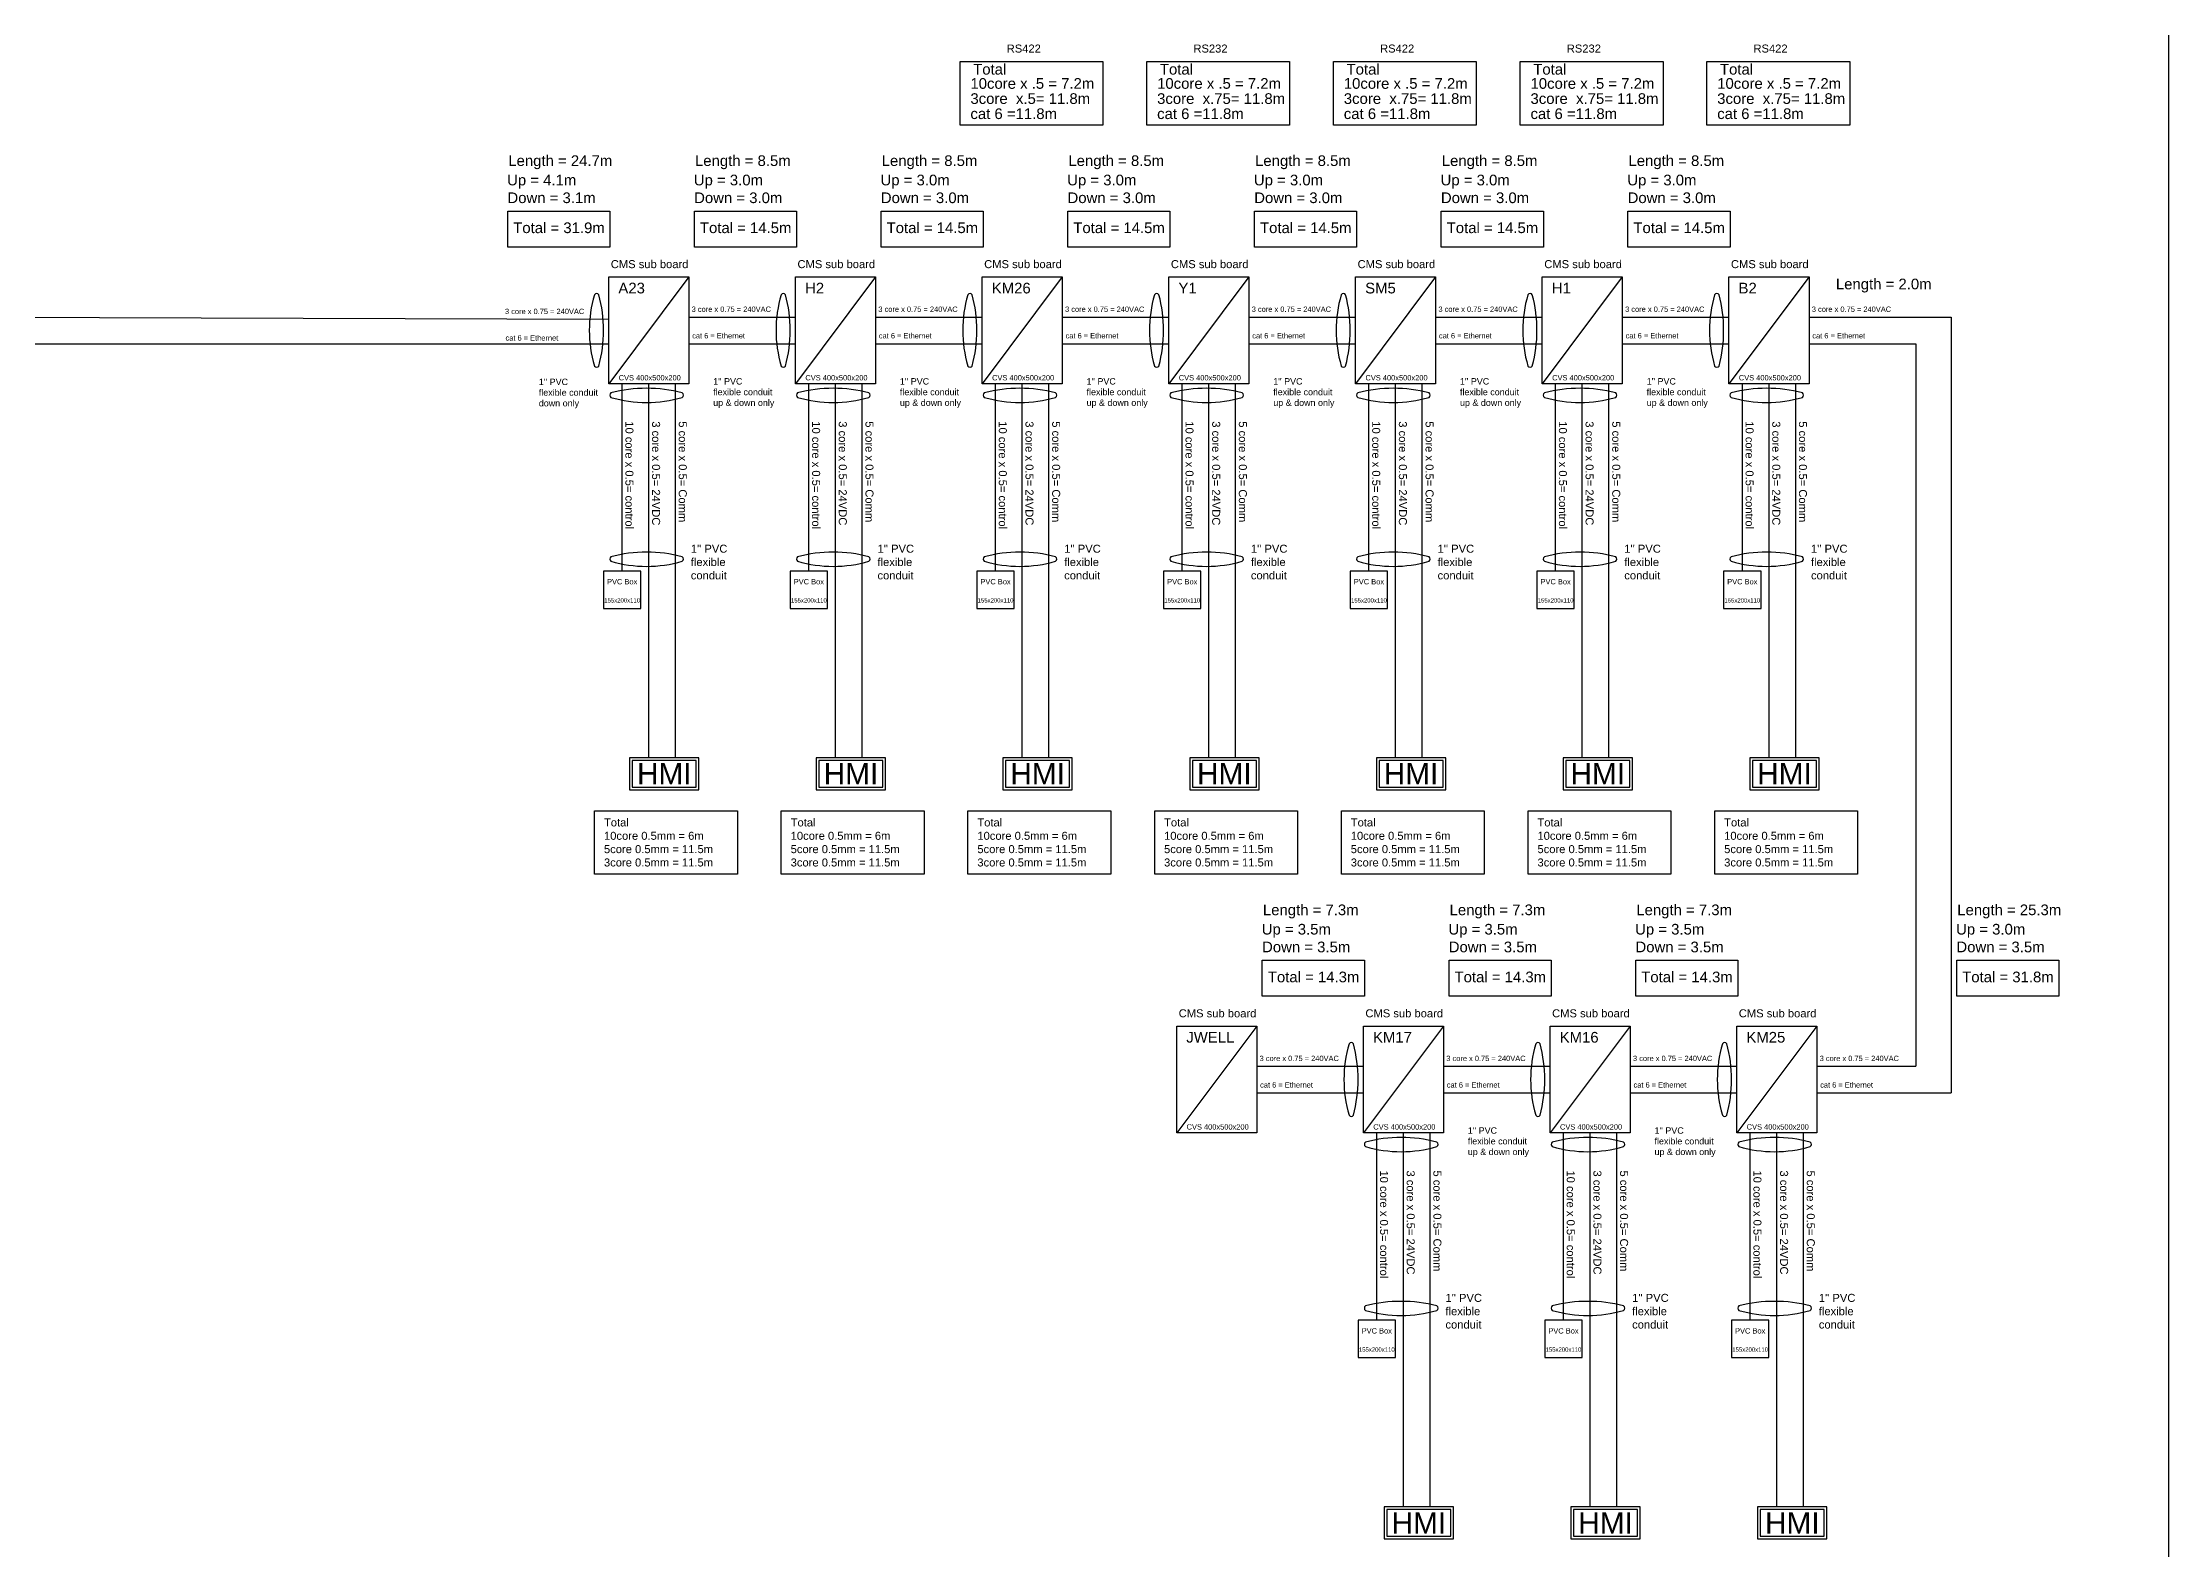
# Model space of a CAD drawing. Header units: millimetres. Extents: x -1052 to 3351, y 0 to 2015.
# Drawn here: x 512.8 to 911.4, y 304.7 to 587.1 of the extents above; entities that cross this region are included whole.
import ezdxf

# ---------------------------------------------------------------- set-up
doc = ezdxf.new("R2010")
doc.units = ezdxf.units.MM
doc.layers.add('Layer 1', color=7, linetype='Continuous')
doc.layers.add('Layer1', color=50, linetype='Continuous', lineweight=25)
doc.styles.get("Standard").update_dxf_attribs({"font": 'arial.ttf'})

msp = doc.modelspace()

# ---------------------------------------------------------------- linework, layer by layer
at = {"layer": 'Layer 1'}
for points in [[(684.8631, 583.5575), (711.6305, 583.5575), (711.6305, 571.6596), (684.8631, 571.6596)], [(719.8631, 583.5575), (746.6305, 583.5575), (746.6305, 571.6596), (719.8631, 571.6596)], [(754.8631, 583.5575), (781.6305, 583.5575), (781.6305, 571.6596), (754.8631, 571.6596)], [(789.8631, 583.5575), (816.6305, 583.5575), (816.6305, 571.6596), (789.8631, 571.6596)], [(824.8631, 583.5575), (851.6305, 583.5575), (851.6305, 571.6596), (824.8631, 571.6596)], [(600.0413, 555.5454), (619.1925, 555.5454), (619.1925, 548.7998), (600.0413, 548.7998)], [(635.0413, 555.5454), (654.1925, 555.5454), (654.1925, 548.7998), (635.0413, 548.7998)], [(670.0413, 555.5454), (689.1925, 555.5454), (689.1925, 548.7998), (670.0413, 548.7998)], [(705.0413, 555.5454), (724.1925, 555.5454), (724.1925, 548.7998), (705.0413, 548.7998)], [(740.0413, 555.5454), (759.1925, 555.5454), (759.1925, 548.7998), (740.0413, 548.7998)], [(775.0413, 555.5454), (794.1925, 555.5454), (794.1925, 548.7998), (775.0413, 548.7998)], [(810.0413, 555.5454), (829.1925, 555.5454), (829.1925, 548.7998), (810.0413, 548.7998)], [(616.3331, 443.1464), (643.1005, 443.1464), (643.1005, 431.2484), (616.3331, 431.2484)], [(651.3331, 443.1464), (678.1005, 443.1464), (678.1005, 431.2484), (651.3331, 431.2484)], [(686.3331, 443.1464), (713.1005, 443.1464), (713.1005, 431.2484), (686.3331, 431.2484)], [(721.3331, 443.1464), (748.1005, 443.1464), (748.1005, 431.2484), (721.3331, 431.2484)], [(756.3331, 443.1464), (783.1005, 443.1464), (783.1005, 431.2484), (756.3331, 431.2484)], [(791.3331, 443.1464), (818.1005, 443.1464), (818.1005, 431.2484), (791.3331, 431.2484)], [(826.3331, 443.1464), (853.1005, 443.1464), (853.1005, 431.2484), (826.3331, 431.2484)], [(741.5113, 415.1343), (760.6625, 415.1343), (760.6625, 408.3887), (741.5113, 408.3887)], [(776.5113, 415.1343), (795.6625, 415.1343), (795.6625, 408.3887), (776.5113, 408.3887)], [(811.5113, 415.1343), (830.6625, 415.1343), (830.6625, 408.3887), (811.5113, 408.3887)], [(871.6822, 415.1343), (890.8334, 415.1343), (890.8334, 408.3887), (871.6822, 408.3887)]]:
    msp.add_lwpolyline(points, close=True, dxfattribs=at)
at = {"layer": 'Layer1'}
for p, q in [((633.9992, 543.1896), (618.9992, 523.1896)), ((668.9992, 543.1896), (653.9992, 523.1896)), ((703.9992, 543.1896), (688.9992, 523.1896)), ((738.9992, 543.1896), (723.9992, 523.1896)), ((773.9992, 543.1896), (758.9992, 523.1896)), ((808.9992, 543.1896), (793.9992, 523.1896)), ((843.9992, 543.1896), (828.9992, 523.1896)), ((496.9992, 535.6896), (618.9992, 535.2795)), ((633.9992, 535.6896), (653.9992, 535.6896)), ((668.9992, 535.6896), (688.9992, 535.6896)), ((703.9992, 535.6896), (723.9992, 535.6896)), ((738.9992, 535.6896), (758.9992, 535.6896)), ((773.9992, 535.6896), (793.9992, 535.6896)), ((808.9992, 535.6896), (828.9992, 535.6896)), ((843.9992, 535.6896), (870.64, 535.6896)), ((870.64, 535.6896), (870.64, 390.2785)), ((486.9992, 530.6896), (618.9992, 530.6896)), ((633.9992, 530.6896), (653.9992, 530.6896)), ((668.9992, 530.6896), (688.9992, 530.6896)), ((703.9992, 530.6896), (723.9992, 530.6896)), ((738.9992, 530.6896), (758.9992, 530.6896)), ((773.9992, 530.6896), (793.9992, 530.6896)), ((808.9992, 530.6896), (828.9992, 530.6896)), ((843.9992, 530.6896), (863.9992, 530.6896)), ((863.9992, 530.6896), (863.9992, 395.2785)), ((621.4992, 488.076), (621.4992, 523.1896)), ((626.4992, 453.076), (626.4992, 523.1896)), ((631.4992, 453.076), (631.4992, 523.1896)), ((656.4992, 488.076), (656.4992, 523.1896)), ((661.4992, 453.076), (661.4992, 523.1896)), ((666.4992, 453.076), (666.4992, 523.1896)), ((691.4992, 488.076), (691.4992, 523.1896)), ((696.4992, 453.076), (696.4992, 523.1896)), ((701.4992, 453.076), (701.4992, 523.1896)), ((726.4992, 488.076), (726.4992, 523.1896)), ((731.4992, 453.076), (731.4992, 523.1896)), ((736.4992, 453.076), (736.4992, 523.1896)), ((761.4992, 488.076), (761.4992, 523.1896)), ((766.4992, 453.076), (766.4992, 523.1896)), ((771.4992, 453.076), (771.4992, 523.1896)), ((796.4992, 488.076), (796.4992, 523.1896)), ((801.4992, 453.076), (801.4992, 523.1896)), ((806.4992, 453.076), (806.4992, 523.1896)), ((831.4992, 488.076), (831.4992, 523.1896)), ((836.4992, 453.076), (836.4992, 523.1896)), ((841.4992, 453.076), (841.4992, 523.1896)), ((740.4691, 402.7785), (725.4691, 382.7785)), ((775.4691, 402.7785), (760.4691, 382.7785)), ((810.4691, 402.7785), (795.4691, 382.7785)), ((845.4691, 402.7785), (830.4691, 382.7785)), ((740.4691, 395.2785), (760.4691, 395.2785)), ((775.4691, 395.2785), (795.4691, 395.2785)), ((810.4691, 395.2785), (830.4691, 395.2785)), ((845.4691, 395.2785), (863.9992, 395.2785)), ((740.4691, 390.2785), (760.4691, 390.2785)), ((775.4691, 390.2785), (795.4691, 390.2785)), ((810.4691, 390.2785), (830.4691, 390.2785)), ((845.4691, 390.2785), (870.64, 390.2785)), ((762.9691, 347.6649), (762.9691, 382.7785)), ((767.9691, 312.6649), (767.9691, 382.7785)), ((772.9691, 312.6649), (772.9691, 382.7785)), ((797.9691, 347.6649), (797.9691, 382.7785)), ((802.9691, 312.6649), (802.9691, 382.7785)), ((807.9691, 312.6649), (807.9691, 382.7785)), ((832.9691, 347.6649), (832.9691, 382.7785)), ((837.9691, 312.6649), (837.9691, 382.7785)), ((842.9691, 312.6649), (842.9691, 382.7785))]:
    msp.add_line(p, q, dxfattribs=at)
for points in [[(420.0423, 897.3169), (911.3896, 897.3169), (911.3896, 271.0404), (420.0423, 271.0404)], [(618.9992, 543.1896), (633.9992, 543.1896), (633.9992, 523.1896), (618.9992, 523.1896)], [(653.9992, 543.1896), (668.9992, 543.1896), (668.9992, 523.1896), (653.9992, 523.1896)], [(688.9992, 543.1896), (703.9992, 543.1896), (703.9992, 523.1896), (688.9992, 523.1896)], [(723.9992, 543.1896), (738.9992, 543.1896), (738.9992, 523.1896), (723.9992, 523.1896)], [(758.9992, 543.1896), (773.9992, 543.1896), (773.9992, 523.1896), (758.9992, 523.1896)], [(793.9992, 543.1896), (808.9992, 543.1896), (808.9992, 523.1896), (793.9992, 523.1896)], [(828.9992, 543.1896), (843.9992, 543.1896), (843.9992, 523.1896), (828.9992, 523.1896)], [(617.9992, 481.076), (624.9992, 481.076), (624.9992, 488.076), (617.9992, 488.076)], [(652.9992, 481.076), (659.9992, 481.076), (659.9992, 488.076), (652.9992, 488.076)], [(687.9992, 481.076), (694.9992, 481.076), (694.9992, 488.076), (687.9992, 488.076)], [(722.9992, 481.076), (729.9992, 481.076), (729.9992, 488.076), (722.9992, 488.076)], [(757.9992, 481.076), (764.9992, 481.076), (764.9992, 488.076), (757.9992, 488.076)], [(792.9992, 481.076), (799.9992, 481.076), (799.9992, 488.076), (792.9992, 488.076)], [(827.9992, 481.076), (834.9992, 481.076), (834.9992, 488.076), (827.9992, 488.076)], [(622.891, 447.076), (635.891, 447.076), (635.891, 453.076), (622.891, 453.076)], [(623.391, 447.576), (635.391, 447.576), (635.391, 452.576), (623.391, 452.576)], [(657.891, 447.076), (670.891, 447.076), (670.891, 453.076), (657.891, 453.076)], [(658.391, 447.576), (670.391, 447.576), (670.391, 452.576), (658.391, 452.576)], [(692.891, 447.076), (705.891, 447.076), (705.891, 453.076), (692.891, 453.076)], [(693.391, 447.576), (705.391, 447.576), (705.391, 452.576), (693.391, 452.576)], [(727.891, 447.076), (740.891, 447.076), (740.891, 453.076), (727.891, 453.076)], [(728.391, 447.576), (740.391, 447.576), (740.391, 452.576), (728.391, 452.576)], [(762.891, 447.076), (775.891, 447.076), (775.891, 453.076), (762.891, 453.076)], [(763.391, 447.576), (775.391, 447.576), (775.391, 452.576), (763.391, 452.576)], [(797.891, 447.076), (810.891, 447.076), (810.891, 453.076), (797.891, 453.076)], [(798.391, 447.576), (810.391, 447.576), (810.391, 452.576), (798.391, 452.576)], [(832.891, 447.076), (845.891, 447.076), (845.891, 453.076), (832.891, 453.076)], [(833.391, 447.576), (845.391, 447.576), (845.391, 452.576), (833.391, 452.576)], [(725.4691, 402.7785), (740.4691, 402.7785), (740.4691, 382.7785), (725.4691, 382.7785)], [(760.4691, 402.7785), (775.4691, 402.7785), (775.4691, 382.7785), (760.4691, 382.7785)], [(795.4691, 402.7785), (810.4691, 402.7785), (810.4691, 382.7785), (795.4691, 382.7785)], [(830.4691, 402.7785), (845.4691, 402.7785), (845.4691, 382.7785), (830.4691, 382.7785)], [(759.4691, 340.6649), (766.4691, 340.6649), (766.4691, 347.6649), (759.4691, 347.6649)], [(794.4691, 340.6649), (801.4691, 340.6649), (801.4691, 347.6649), (794.4691, 347.6649)], [(829.4691, 340.6649), (836.4691, 340.6649), (836.4691, 347.6649), (829.4691, 347.6649)], [(764.361, 306.6649), (777.361, 306.6649), (777.361, 312.6649), (764.361, 312.6649)], [(764.861, 307.1649), (776.861, 307.1649), (776.861, 312.1649), (764.861, 312.1649)], [(799.361, 306.6649), (812.361, 306.6649), (812.361, 312.6649), (799.361, 312.6649)], [(799.861, 307.1649), (811.861, 307.1649), (811.861, 312.1649), (799.861, 312.1649)], [(834.361, 306.6649), (847.361, 306.6649), (847.361, 312.6649), (834.361, 312.6649)], [(834.861, 307.1649), (846.861, 307.1649), (846.861, 312.1649), (834.861, 312.1649)]]:
    msp.add_lwpolyline(points, close=True, dxfattribs=at)
for centre, radius, start, end in [((639.1458, 533.1896), 23.8058, 163.688493, 196.311507), ((616.7131, 539.6009), 0.4976, 33.518095, 146.481905), ((591.9064, 533.1896), 26.0928, 345.152774, 14.847226), ((674.1458, 533.1896), 23.8058, 163.688493, 196.311507), ((651.7131, 539.6009), 0.4976, 33.518095, 146.481905), ((626.9064, 533.1896), 26.0928, 345.152774, 14.847226), ((709.1458, 533.1896), 23.8058, 163.688493, 196.311507), ((686.7131, 539.6009), 0.4976, 33.518095, 146.481905), ((661.9064, 533.1896), 26.0928, 345.152774, 14.847226), ((744.1458, 533.1896), 23.8058, 163.688493, 196.311507), ((721.7131, 539.6009), 0.4976, 33.518095, 146.481905), ((696.9064, 533.1896), 26.0928, 345.152774, 14.847226), ((779.1458, 533.1896), 23.8058, 163.688493, 196.311507), ((756.7131, 539.6009), 0.4976, 33.518095, 146.481905), ((731.9064, 533.1896), 26.0928, 345.152774, 14.847226), ((814.1458, 533.1896), 23.8058, 163.688493, 196.311507), ((791.7131, 539.6009), 0.4976, 33.518095, 146.481905), ((766.9064, 533.1896), 26.0928, 345.152774, 14.847226), ((849.1458, 533.1896), 23.8058, 163.688493, 196.311507), ((826.7131, 539.6009), 0.4976, 33.518095, 146.481905), ((801.9064, 533.1896), 26.0928, 345.152774, 14.847226), ((616.7131, 526.7783), 0.4976, 213.518095, 326.481905), ((651.7131, 526.7783), 0.4976, 213.518095, 326.481905), ((686.7131, 526.7783), 0.4976, 213.518095, 326.481905), ((721.7131, 526.7783), 0.4976, 213.518095, 326.481905), ((756.7131, 526.7783), 0.4976, 213.518095, 326.481905), ((791.7131, 526.7783), 0.4976, 213.518095, 326.481905), ((826.7131, 526.7783), 0.4976, 213.518095, 326.481905), ((626.0742, 496.2336), 26.0928, 75.152774, 104.847226), ((661.0742, 496.2336), 26.0928, 75.152774, 104.847226), ((696.0742, 496.2336), 26.0928, 75.152774, 104.847226), ((731.0742, 496.2336), 26.0928, 75.152774, 104.847226), ((766.0742, 496.2336), 26.0928, 75.152774, 104.847226), ((801.0742, 496.2336), 26.0928, 75.152774, 104.847226), ((836.0742, 496.2336), 26.0928, 75.152774, 104.847226), ((619.6629, 521.0404), 0.4976, 123.518095, 236.481905), ((626.0742, 543.4731), 23.8058, 253.688493, 286.311507), ((632.4855, 521.0404), 0.4976, 303.518095, 56.481905), ((654.6629, 521.0404), 0.4976, 123.518095, 236.481905), ((661.0742, 543.4731), 23.8058, 253.688493, 286.311507), ((667.4855, 521.0404), 0.4976, 303.518095, 56.481905), ((689.6629, 521.0404), 0.4976, 123.518095, 236.481905), ((696.0742, 543.4731), 23.8058, 253.688493, 286.311507), ((702.4855, 521.0404), 0.4976, 303.518095, 56.481905), ((724.6629, 521.0404), 0.4976, 123.518095, 236.481905), ((731.0742, 543.4731), 23.8058, 253.688493, 286.311507), ((737.4855, 521.0404), 0.4976, 303.518095, 56.481905), ((759.6629, 521.0404), 0.4976, 123.518095, 236.481905), ((766.0742, 543.4731), 23.8058, 253.688493, 286.311507), ((772.4855, 521.0404), 0.4976, 303.518095, 56.481905), ((794.6629, 521.0404), 0.4976, 123.518095, 236.481905), ((801.0742, 543.4731), 23.8058, 253.688493, 286.311507), ((807.4855, 521.0404), 0.4976, 303.518095, 56.481905), ((829.6629, 521.0404), 0.4976, 123.518095, 236.481905), ((836.0742, 543.4731), 23.8058, 253.688493, 286.311507), ((842.4855, 521.0404), 0.4976, 303.518095, 56.481905), ((619.6629, 490.33), 0.4976, 123.518095, 236.481905), ((626.0742, 465.5232), 26.0928, 75.152774, 104.847226), ((632.4855, 490.33), 0.4976, 303.518095, 56.481905), ((654.6629, 490.33), 0.4976, 123.518095, 236.481905), ((661.0742, 465.5232), 26.0928, 75.152774, 104.847226), ((667.4855, 490.33), 0.4976, 303.518095, 56.481905), ((689.6629, 490.33), 0.4976, 123.518095, 236.481905), ((696.0742, 465.5232), 26.0928, 75.152774, 104.847226), ((702.4855, 490.33), 0.4976, 303.518095, 56.481905), ((724.6629, 490.33), 0.4976, 123.518095, 236.481905), ((731.0742, 465.5232), 26.0928, 75.152774, 104.847226), ((737.4855, 490.33), 0.4976, 303.518095, 56.481905), ((759.6629, 490.33), 0.4976, 123.518095, 236.481905), ((766.0742, 465.5232), 26.0928, 75.152774, 104.847226), ((772.4855, 490.33), 0.4976, 303.518095, 56.481905), ((794.6629, 490.33), 0.4976, 123.518095, 236.481905), ((801.0742, 465.5232), 26.0928, 75.152774, 104.847226), ((807.4855, 490.33), 0.4976, 303.518095, 56.481905), ((829.6629, 490.33), 0.4976, 123.518095, 236.481905), ((836.0742, 465.5232), 26.0928, 75.152774, 104.847226), ((842.4855, 490.33), 0.4976, 303.518095, 56.481905), ((626.0742, 512.7627), 23.8058, 253.688493, 286.311507), ((661.0742, 512.7627), 23.8058, 253.688493, 286.311507), ((696.0742, 512.7627), 23.8058, 253.688493, 286.311507), ((731.0742, 512.7627), 23.8058, 253.688493, 286.311507), ((766.0742, 512.7627), 23.8058, 253.688493, 286.311507), ((801.0742, 512.7627), 23.8058, 253.688493, 286.311507), ((836.0742, 512.7627), 23.8058, 253.688493, 286.311507), ((780.6158, 392.7785), 23.8058, 163.688493, 196.311507), ((758.1831, 399.1898), 0.4976, 33.518095, 146.481905), ((733.3764, 392.7785), 26.0928, 345.152774, 14.847226), ((815.6158, 392.7785), 23.8058, 163.688493, 196.311507), ((793.1831, 399.1898), 0.4976, 33.518095, 146.481905), ((768.3764, 392.7785), 26.0928, 345.152774, 14.847226), ((850.6158, 392.7785), 23.8058, 163.688493, 196.311507), ((828.1831, 399.1898), 0.4976, 33.518095, 146.481905), ((803.3764, 392.7785), 26.0928, 345.152774, 14.847226), ((758.1831, 386.3672), 0.4976, 213.518095, 326.481905), ((793.1831, 386.3672), 0.4976, 213.518095, 326.481905), ((828.1831, 386.3672), 0.4976, 213.518095, 326.481905), ((761.1328, 380.6292), 0.4976, 123.518095, 236.481905), ((767.5441, 355.8225), 26.0928, 75.152774, 104.847226), ((767.5441, 403.0619), 23.8058, 253.688493, 286.311507), ((773.9554, 380.6292), 0.4976, 303.518095, 56.481905), ((796.1328, 380.6292), 0.4976, 123.518095, 236.481905), ((802.5441, 355.8225), 26.0928, 75.152774, 104.847226), ((802.5441, 403.0619), 23.8058, 253.688493, 286.311507), ((808.9554, 380.6292), 0.4976, 303.518095, 56.481905), ((831.1328, 380.6292), 0.4976, 123.518095, 236.481905), ((837.5441, 355.8225), 26.0928, 75.152774, 104.847226), ((837.5441, 403.0619), 23.8058, 253.688493, 286.311507), ((843.9554, 380.6292), 0.4976, 303.518095, 56.481905), ((767.5441, 325.1121), 26.0928, 75.152774, 104.847226), ((802.5441, 325.1121), 26.0928, 75.152774, 104.847226), ((837.5441, 325.1121), 26.0928, 75.152774, 104.847226), ((761.1328, 349.9188), 0.4976, 123.518095, 236.481905), ((767.5441, 372.3515), 23.8058, 253.688493, 286.311507), ((773.9554, 349.9188), 0.4976, 303.518095, 56.481905), ((796.1328, 349.9188), 0.4976, 123.518095, 236.481905), ((802.5441, 372.3515), 23.8058, 253.688493, 286.311507), ((808.9554, 349.9188), 0.4976, 303.518095, 56.481905), ((831.1328, 349.9188), 0.4976, 123.518095, 236.481905), ((837.5441, 372.3515), 23.8058, 253.688493, 286.311507), ((843.9554, 349.9188), 0.4976, 303.518095, 56.481905)]:
    msp.add_arc(centre, radius, start, end, dxfattribs=at)

# ---------------------------------------------------------------- texts
at = {"layer": 'Layer 1'}
for s, p in [('Total', (687.3038, 581.1241)), ('Total', (722.3038, 581.1241)), ('Total', (757.3038, 581.1241)), ('Total', (792.3038, 581.1241)), ('Total', (827.3038, 581.1241)), ('10core x .5 = 7.2m', (686.7884, 578.461)), ('10core x .5 = 7.2m', (721.7884, 578.461)), ('10core x .5 = 7.2m', (756.7884, 578.461)), ('10core x .5 = 7.2m', (791.7884, 578.461)), ('10core x .5 = 7.2m', (826.7884, 578.461)), ('3core  x.5= 11.8m', (686.7884, 575.6253)), ('cat 6 =11.8m', (686.7884, 572.7896)), ('3core  x.75= 11.8m', (721.7884, 575.6253)), ('cat 6 =11.8m', (721.7884, 572.7896)), ('3core  x.75= 11.8m', (756.7884, 575.6253)), ('cat 6 =11.8m', (756.7884, 572.7896)), ('3core  x.75= 11.8m', (791.7884, 575.6253)), ('cat 6 =11.8m', (791.7884, 572.7896)), ('3core  x.75= 11.8m', (826.7884, 575.6253)), ('cat 6 =11.8m', (826.7884, 572.7896)), ('Length = 24.7m', (600.1516, 563.9913)), ('Length = 8.5m', (635.1516, 563.9913)), ('Length = 8.5m', (670.1516, 563.9913)), ('Length = 8.5m', (705.1516, 563.9913)), ('Length = 8.5m', (740.1516, 563.9913)), ('Length = 8.5m', (775.1516, 563.9913)), ('Length = 8.5m', (810.1516, 563.9913)), ('Up = 4.1m', (599.9314, 560.361)), ('Up = 3.0m', (634.9314, 560.361)), ('Up = 3.0m', (669.9314, 560.361)), ('Up = 3.0m', (704.9314, 560.361)), ('Up = 3.0m', (739.9314, 560.361)), ('Up = 3.0m', (774.9314, 560.361)), ('Up = 3.0m', (809.9314, 560.361)), ('Down = 3.1m', (599.9919, 557.0371)), ('Down = 3.0m', (634.9919, 557.0371)), ('Down = 3.0m', (669.9919, 557.0371)), ('Down = 3.0m', (704.9919, 557.0371)), ('Down = 3.0m', (739.9919, 557.0371)), ('Down = 3.0m', (774.9919, 557.0371)), ('Down = 3.0m', (809.9919, 557.0371)), ('Total = 31.9m', (601.0752, 551.4133)), ('Total = 14.5m', (636.0752, 551.4133)), ('Total = 14.5m', (671.0752, 551.4133)), ('Total = 14.5m', (706.0752, 551.4133)), ('Total = 14.5m', (741.0752, 551.4133)), ('Total = 14.5m', (776.0752, 551.4133)), ('Total = 14.5m', (811.0752, 551.4133)), ('Length = 2.0m', (849.0391, 540.874)), ('Length = 7.3m', (741.6216, 423.5801)), ('Length = 7.3m', (776.6216, 423.5801)), ('Length = 7.3m', (811.6216, 423.5801)), ('Length = 25.3m', (871.7925, 423.5801)), ('Up = 3.5m', (741.4014, 419.9498)), ('Down = 3.5m', (741.4618, 416.6259)), ('Up = 3.5m', (776.4014, 419.9498)), ('Down = 3.5m', (776.4618, 416.6259)), ('Up = 3.5m', (811.4014, 419.9498)), ('Down = 3.5m', (811.4618, 416.6259)), ('Up = 3.0m', (871.5723, 419.9498)), ('Down = 3.5m', (871.6328, 416.6259)), ('Total = 14.3m', (742.5452, 411.0021)), ('Total = 14.3m', (777.5452, 411.0021)), ('Total = 14.3m', (812.5452, 411.0021)), ('Total = 31.8m', (872.7161, 411.0021))]:
    msp.add_text(s, height=2, dxfattribs=at).set_placement(p)
at = {"layer": 'Layer1', "lineweight": -3}
for p in [(619.3661, 544.8479), (654.3661, 544.8479), (689.3661, 544.8479), (724.3661, 544.8479), (759.3661, 544.8479), (794.3661, 544.8479), (829.3661, 544.8479), (725.836, 404.4367), (760.836, 404.4367), (795.836, 404.4367), (830.836, 404.4367)]:
    msp.add_text('CMS sub board', height=1.5, dxfattribs=at).set_placement(p)
at = {"layer": 'Layer1'}
for s, insert, char_height, width, attachment_point in [('RS422', (693.5867, 586.7543), 1.5, 10.394252, 1), ('RS232', (728.5867, 586.7543), 1.5, 10.394252, 1), ('RS422', (763.5867, 586.7543), 1.5, 10.394252, 1), ('RS232', (798.5867, 586.7543), 1.5, 10.394252, 1), ('RS422', (833.5867, 586.7543), 1.5, 10.394252, 1), ('3 core x 0.75 = 240VAC', (599.525, 537.2389), 1, 19.474173, 1), ('3 core x 0.75 = 240VAC', (634.525, 537.649), 1, 19.474173, 1), ('3 core x 0.75 = 240VAC', (669.525, 537.649), 1, 19.474173, 1), ('3 core x 0.75 = 240VAC', (704.525, 537.649), 1, 19.474173, 1), ('3 core x 0.75 = 240VAC', (739.525, 537.649), 1, 19.474173, 1), ('3 core x 0.75 = 240VAC', (774.525, 537.649), 1, 19.474173, 1), ('3 core x 0.75 = 240VAC', (809.525, 537.649), 1, 19.474173, 1), ('3 core x 0.75 = 240VAC', (844.525, 537.649), 1, 19.474173, 1), ('cat 6 = Ethernet', (599.6239, 532.2662), 1, 19.375226, 1), ('cat 6 = Ethernet', (634.6239, 532.6763), 1, 19.375226, 1), ('cat 6 = Ethernet', (669.6239, 532.6763), 1, 19.375226, 1), ('cat 6 = Ethernet', (704.6239, 532.6763), 1, 19.375226, 1), ('cat 6 = Ethernet', (739.6239, 532.6763), 1, 19.375226, 1), ('cat 6 = Ethernet', (774.6239, 532.6763), 1, 19.375226, 1), ('cat 6 = Ethernet', (809.6239, 532.6763), 1, 19.375226, 1), ('cat 6 = Ethernet', (844.6239, 532.6763), 1, 19.375226, 1), ("1'' PVC \\Pflexible conduit\\Pdown only", (605.8707, 524.1351), 1.2, 18.689765, 1), ("1'' PVC \\Pflexible conduit\\Pup & down only", (638.5624, 524.2291), 1.2, 18.689765, 1), ("1'' PVC \\Pflexible conduit\\Pup & down only", (673.5624, 524.2291), 1.2, 18.689765, 1), ("1'' PVC \\Pflexible conduit\\Pup & down only", (708.5624, 524.2291), 1.2, 18.689765, 1), ("1'' PVC \\Pflexible conduit\\Pup & down only", (743.5624, 524.2291), 1.2, 18.689765, 1), ("1'' PVC \\Pflexible conduit\\Pup & down only", (778.5624, 524.2291), 1.2, 18.689765, 1), ("1'' PVC \\Pflexible conduit\\Pup & down only", (813.5624, 524.2291), 1.2, 18.689765, 1), ("1'' PVC \\Pflexible conduit", (634.3683, 493.0148), 1.5, 11.408046, 1), ("1'' PVC \\Pflexible conduit", (669.3683, 493.0148), 1.5, 11.408046, 1), ("1'' PVC \\Pflexible conduit", (704.3683, 493.0148), 1.5, 11.408046, 1), ("1'' PVC \\Pflexible conduit", (739.3683, 493.0148), 1.5, 11.408046, 1), ("1'' PVC \\Pflexible conduit", (774.3683, 493.0148), 1.5, 11.408046, 1), ("1'' PVC \\Pflexible conduit", (809.3683, 493.0148), 1.5, 11.408046, 1), ("1'' PVC \\Pflexible conduit", (844.3683, 493.0148), 1.5, 11.408046, 1), ('PVC Box', (621.4992, 486.076), 1, 7, 5), ('PVC Box', (656.4992, 486.076), 1, 7, 5), ('PVC Box', (691.4992, 486.076), 1, 7, 5), ('PVC Box', (726.4992, 486.076), 1, 7, 5), ('PVC Box', (761.4992, 486.076), 1, 7, 5), ('PVC Box', (796.4992, 486.076), 1, 7, 5), ('PVC Box', (831.4992, 486.076), 1, 7, 5), ('155x200x110', (621.4992, 482.576), 0.8, 7, 5), ('155x200x110', (656.4992, 482.576), 0.8, 7, 5), ('155x200x110', (691.4992, 482.576), 0.8, 7, 5), ('155x200x110', (726.4992, 482.576), 0.8, 7, 5), ('155x200x110', (761.4992, 482.576), 0.8, 7, 5), ('155x200x110', (796.4992, 482.576), 0.8, 7, 5), ('155x200x110', (831.4992, 482.576), 0.8, 7, 5), ('HMI', (629.391, 450.076), 4, 12, 5), ('HMI', (664.391, 450.076), 4, 12, 5), ('HMI', (699.391, 450.076), 4, 12, 5), ('HMI', (734.391, 450.076), 4, 12, 5), ('HMI', (769.391, 450.076), 4, 12, 5), ('HMI', (804.391, 450.076), 4, 12, 5), ('HMI', (839.391, 450.076), 4, 12, 5), ('\\pxql;{\\C7;Total\\P10core 0.5mm = 6m\\P5core 0.5mm = 11.5m\\P3core 0.5mm = 11.5m}', (630.5954, 437.1974), 1.5, 25.010123, 5), ('\\pxql;{\\C7;Total\\P10core 0.5mm = 6m\\P5core 0.5mm = 11.5m\\P3core 0.5mm = 11.5m}', (665.5954, 437.1974), 1.5, 25.010123, 5), ('\\pxql;{\\C7;Total\\P10core 0.5mm = 6m\\P5core 0.5mm = 11.5m\\P3core 0.5mm = 11.5m}', (700.5954, 437.1974), 1.5, 25.010123, 5), ('\\pxql;{\\C7;Total\\P10core 0.5mm = 6m\\P5core 0.5mm = 11.5m\\P3core 0.5mm = 11.5m}', (735.5954, 437.1974), 1.5, 25.010123, 5), ('\\pxql;{\\C7;Total\\P10core 0.5mm = 6m\\P5core 0.5mm = 11.5m\\P3core 0.5mm = 11.5m}', (770.5954, 437.1974), 1.5, 25.010123, 5), ('\\pxql;{\\C7;Total\\P10core 0.5mm = 6m\\P5core 0.5mm = 11.5m\\P3core 0.5mm = 11.5m}', (805.5954, 437.1974), 1.5, 25.010123, 5), ('\\pxql;{\\C7;Total\\P10core 0.5mm = 6m\\P5core 0.5mm = 11.5m\\P3core 0.5mm = 11.5m}', (840.5954, 437.1974), 1.5, 25.010123, 5), ('3 core x 0.75 = 240VAC', (740.995, 397.2379), 1, 19.474173, 1), ('3 core x 0.75 = 240VAC', (775.995, 397.2379), 1, 19.474173, 1), ('3 core x 0.75 = 240VAC', (810.995, 397.2379), 1, 19.474173, 1), ('3 core x 0.75 = 240VAC', (845.995, 397.2379), 1, 19.474173, 1), ('cat 6 = Ethernet', (741.0939, 392.2651), 1, 19.375226, 1), ('cat 6 = Ethernet', (776.0939, 392.2651), 1, 19.375226, 1), ('cat 6 = Ethernet', (811.0939, 392.2651), 1, 19.375226, 1), ('cat 6 = Ethernet', (846.0939, 392.2651), 1, 19.375226, 1), ("1'' PVC \\Pflexible conduit\\Pup & down only", (780.0324, 383.818), 1.2, 18.689765, 1), ("1'' PVC \\Pflexible conduit\\Pup & down only", (815.0324, 383.818), 1.2, 18.689765, 1), ("1'' PVC \\Pflexible conduit", (775.8383, 352.6036), 1.5, 11.408046, 1), ("1'' PVC \\Pflexible conduit", (810.8383, 352.6036), 1.5, 11.408046, 1), ("1'' PVC \\Pflexible conduit", (845.8383, 352.6036), 1.5, 11.408046, 1), ('PVC Box', (762.9691, 345.6649), 1, 7, 5), ('PVC Box', (797.9691, 345.6649), 1, 7, 5), ('PVC Box', (832.9691, 345.6649), 1, 7, 5), ('155x200x110', (762.9691, 342.1649), 0.8, 7, 5), ('155x200x110', (797.9691, 342.1649), 0.8, 7, 5), ('155x200x110', (832.9691, 342.1649), 0.8, 7, 5), ('HMI', (770.861, 309.6649), 4, 12, 5), ('HMI', (805.861, 309.6649), 4, 12, 5), ('HMI', (840.861, 309.6649), 4, 12, 5)]:
    msp.add_mtext(s, dxfattribs=dict(at, insert=insert, char_height=char_height, width=width, attachment_point=attachment_point))
at = {"layer": 'Layer1', "lineweight": -3, "attachment_point": 1}
for s, insert, char_height, width in [('A23', (620.7898, 542.1095), 2, 5.709377), ('H2', (655.7898, 542.1095), 2, 5.709377), ('KM26', (690.7898, 542.1095), 2, 5.709377), ('Y1', (725.7898, 542.1095), 2, 5.709377), ('SM5', (760.7898, 542.1095), 2, 5.709377), ('H1', (795.7898, 542.1095), 2, 5.709377), ('B2', (830.7898, 542.1095), 2, 5.709377), ('CVS 400x500x200', (620.8452, 524.8058), 1, 12.10442), ('CVS 400x500x200', (655.8452, 524.8058), 1, 12.10442), ('CVS 400x500x200', (690.8452, 524.8058), 1, 12.10442), ('CVS 400x500x200', (725.8452, 524.8058), 1, 12.10442), ('CVS 400x500x200', (760.8452, 524.8058), 1, 12.10442), ('CVS 400x500x200', (795.8452, 524.8058), 1, 12.10442), ('CVS 400x500x200', (830.8452, 524.8058), 1, 12.10442), ('JWELL', (727.2598, 401.6983), 2, 5.709377), ('KM17', (762.2598, 401.6983), 2, 5.709377), ('KM16', (797.2598, 401.6983), 2, 5.709377), ('KM25', (832.2598, 401.6983), 2, 5.709377), ('CVS 400x500x200', (727.3152, 384.3947), 1, 12.10442), ('CVS 400x500x200', (762.3152, 384.3947), 1, 12.10442), ('CVS 400x500x200', (797.3152, 384.3947), 1, 12.10442), ('CVS 400x500x200', (832.3152, 384.3947), 1, 12.10442)]:
    msp.add_mtext(s, dxfattribs=dict(at, insert=insert, char_height=char_height, width=width))
at = {"layer": 'Layer1', "char_height": 1.5, "width": 21.596802, "attachment_point": 1, "rotation": 270}
for s, insert in [('10 core x 0.5= control', (623.61, 516.1447)), ('3 core x 0.5= 24VDC', (628.61, 516.1447)), ('5 core x 0.5= Comm', (633.61, 516.1447)), ('10 core x 0.5= control', (658.61, 516.1447)), ('3 core x 0.5= 24VDC', (663.61, 516.1447)), ('5 core x 0.5= Comm', (668.61, 516.1447)), ('10 core x 0.5= control', (693.61, 516.1447)), ('3 core x 0.5= 24VDC', (698.61, 516.1447)), ('5 core x 0.5= Comm', (703.61, 516.1447)), ('10 core x 0.5= control', (728.61, 516.1447)), ('3 core x 0.5= 24VDC', (733.61, 516.1447)), ('5 core x 0.5= Comm', (738.61, 516.1447)), ('10 core x 0.5= control', (763.61, 516.1447)), ('3 core x 0.5= 24VDC', (768.61, 516.1447)), ('5 core x 0.5= Comm', (773.61, 516.1447)), ('10 core x 0.5= control', (798.61, 516.1447)), ('3 core x 0.5= 24VDC', (803.61, 516.1447)), ('5 core x 0.5= Comm', (808.61, 516.1447)), ('10 core x 0.5= control', (833.61, 516.1447)), ('3 core x 0.5= 24VDC', (838.61, 516.1447)), ('5 core x 0.5= Comm', (843.61, 516.1447)), ('10 core x 0.5= control', (765.0799, 375.7335)), ('3 core x 0.5= 24VDC', (770.0799, 375.7335)), ('5 core x 0.5= Comm', (775.0799, 375.7335)), ('10 core x 0.5= control', (800.0799, 375.7335)), ('3 core x 0.5= 24VDC', (805.0799, 375.7335)), ('5 core x 0.5= Comm', (810.0799, 375.7335)), ('10 core x 0.5= control', (835.0799, 375.7335)), ('3 core x 0.5= 24VDC', (840.0799, 375.7335)), ('5 core x 0.5= Comm', (845.0799, 375.7335))]:
    msp.add_mtext(s, dxfattribs=dict(at, insert=insert))

doc.saveas('drawing.dxf')
